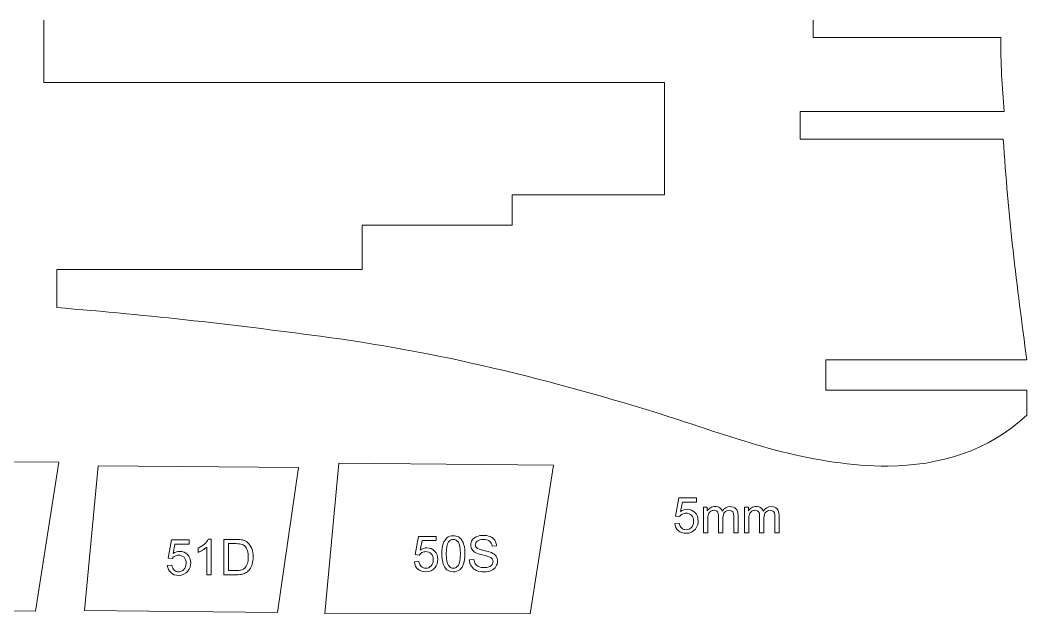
# Model space of a CAD drawing. Header units: millimetres. Extents: x -437 to 859, y -1313 to 762.
# Drawn here: x 63.9 to 236.8, y 54.7 to 156.7 of the extents above; entities that cross this region are included whole.
import ezdxf

# ---------------------------------------------------------------- set-up
doc = ezdxf.new("R2010")
doc.units = ezdxf.units.MM
doc.header["$MEASUREMENT"] = 0
doc.layers.add('Ebene 1', color=7, linetype='Continuous')

msp = doc.modelspace()

# ---------------------------------------------------------------- linework, layer by layer
at = {"layer": 'Ebene 1', "color": 250, "lineweight": 5}
for points, knots in [([(200.0985, 156.7182), (200.0985, 156.7182), (200.0985, 153.7084), (200.0985, 153.7084), (200.0985, 153.7084), (200.0985, 153.7084), (232.323, 153.7084), (232.323, 153.7084), (232.323, 153.7084), (232.3342, 149.4689), (232.5155, 145.2483), (232.9236, 141.0465), (232.9236, 141.0465), (232.9236, 141.0465), (197.904, 141.0465), (197.904, 141.0465), (197.904, 141.0465), (197.904, 141.0465), (197.904, 136.2585), (197.904, 136.2585), (197.904, 136.2585), (197.904, 136.2585), (232.7598, 136.2585), (232.7598, 136.2585), (232.7598, 136.2585), (233.5807, 123.3155), (235.0671, 110.9656), (236.8065, 98.3535), (236.8065, 98.3535), (236.8065, 98.3535), (202.293, 98.3535), (202.293, 98.3535), (202.293, 98.3535), (202.293, 98.3535), (202.293, 93.1665), (202.293, 93.1665), (202.293, 93.1665), (202.293, 93.1665), (236.8065, 93.1665), (236.8065, 93.1665), (236.8065, 93.1665), (236.8065, 93.1665), (236.8065, 88.8888), (236.8065, 88.8888), (236.8065, 88.8888), (230.2486, 82.6564), (221.7679, 80.2278), (212.9946, 80.0982), (212.9946, 80.0982), (200.0985, 80.2056), (189.2106, 83.9914), (177.0678, 88.0698), (177.0678, 88.0698), (156.9878, 94.4556), (137.075, 99.5038), (116.9532, 102.2112), (116.9532, 102.2112), (101.4186, 104.34), (86.302, 106.0508), (70.224, 107.3436), (70.224, 107.3436), (70.224, 107.3436), (70.2239, 113.9145), (70.2239, 113.9145), (70.2239, 113.9145), (70.2239, 113.9145), (122.6925, 113.9145), (122.6925, 113.9145), (122.6925, 113.9145), (122.6925, 113.9145), (122.6925, 121.4955), (122.6925, 121.4955), (122.6925, 121.4955), (122.6925, 121.4955), (148.4279, 121.4955), (148.4279, 121.4955), (148.4279, 121.4955), (148.4279, 121.4955), (148.4279, 126.6825), (148.4279, 126.6825), (148.4279, 126.6825), (148.4279, 126.6825), (174.5624, 126.6825), (174.5624, 126.6825), (174.5624, 126.6825), (174.5624, 126.6825), (174.5625, 146.034), (174.5625, 146.034), (174.5625, 146.034), (174.5625, 146.034), (68.0295, 146.034), (68.0295, 146.034), (68.0295, 146.034), (68.0295, 146.034), (68.0295, 156.7182), (68.0295, 156.7182)], [0, 0, 0, 0, 0.04166667, 0.04166667, 0.04166667, 0.04166667, 0.08333333, 0.08333333, 0.08333333, 0.08333333, 0.125, 0.125, 0.125, 0.125, 0.16666667, 0.16666667, 0.16666667, 0.16666667, 0.20833333, 0.20833333, 0.20833333, 0.20833333, 0.25, 0.25, 0.25, 0.25, 0.29166667, 0.29166667, 0.29166667, 0.29166667, 0.33333333, 0.33333333, 0.33333333, 0.33333333, 0.375, 0.375, 0.375, 0.375, 0.41666667, 0.41666667, 0.41666667, 0.41666667, 0.45833333, 0.45833333, 0.45833333, 0.45833333, 0.5, 0.5, 0.5, 0.5, 0.54166667, 0.54166667, 0.54166667, 0.54166667, 0.58333333, 0.58333333, 0.58333333, 0.58333333, 0.625, 0.625, 0.625, 0.625, 0.66666667, 0.66666667, 0.66666667, 0.66666667, 0.70833333, 0.70833333, 0.70833333, 0.70833333, 0.75, 0.75, 0.75, 0.75, 0.79166667, 0.79166667, 0.79166667, 0.79166667, 0.83333333, 0.83333333, 0.83333333, 0.83333333, 0.875, 0.875, 0.875, 0.875, 0.91666667, 0.91666667, 0.91666667, 0.91666667, 0.95833333, 0.95833333, 0.95833333, 0.95833333, 1, 1, 1, 1]), ([(31.9365, 81.0115), (31.9365, 81.0115), (70.5925, 80.785), (70.5925, 80.785), (70.5925, 80.785), (70.5925, 80.785), (66.591, 55.1905), (66.591, 55.1905), (66.591, 55.1905), (66.591, 55.1905), (28.841, 55.568), (28.841, 55.568), (28.841, 55.568), (28.841, 55.568), (31.9365, 81.0115), (31.9365, 81.0115)], [0, 0, 0, 0, 0.25, 0.25, 0.25, 0.25, 0.5, 0.5, 0.5, 0.5, 0.75, 0.75, 0.75, 0.75, 1, 1, 1, 1]), ([(77.312, 80.181), (77.312, 80.181), (111.74, 79.879), (111.74, 79.879), (111.74, 79.879), (111.74, 79.879), (108.116, 54.964), (108.116, 54.964), (108.116, 54.964), (108.116, 54.964), (74.9715, 55.3415), (74.9715, 55.3415), (74.9715, 55.3415), (74.9715, 55.3415), (77.312, 80.181), (77.312, 80.181)], [0, 0, 0, 0, 0.25, 0.25, 0.25, 0.25, 0.5, 0.5, 0.5, 0.5, 0.75, 0.75, 0.75, 0.75, 1, 1, 1, 1]), ([(118.686, 80.634), (118.686, 80.634), (155.53, 80.2565), (155.53, 80.2565), (155.53, 80.2565), (155.53, 80.2565), (151.5285, 54.7375), (151.5285, 54.7375), (151.5285, 54.7375), (151.5285, 54.7375), (116.27, 54.813), (116.27, 54.813), (116.27, 54.813), (116.27, 54.813), (118.686, 80.634), (118.686, 80.634)], [0, 0, 0, 0, 0.25, 0.25, 0.25, 0.25, 0.5, 0.5, 0.5, 0.5, 0.75, 0.75, 0.75, 0.75, 1, 1, 1, 1]), ([(176.3482, 70.2635), (176.3482, 70.2635), (177.1299, 70.3298), (177.1299, 70.3298), (177.1299, 70.3298), (177.1878, 69.9488), (177.3218, 69.6638), (177.5321, 69.4719), (177.5321, 69.4719), (177.7438, 69.28), (177.9978, 69.184), (178.2955, 69.184), (178.2955, 69.184), (178.6539, 69.184), (178.9573, 69.3195), (179.2043, 69.589), (179.2043, 69.589), (179.4526, 69.8599), (179.5768, 70.2184), (179.5768, 70.6643), (179.5768, 70.6643), (179.5768, 71.089), (179.4583, 71.4234), (179.2198, 71.669), (179.2198, 71.669), (178.9813, 71.9145), (178.6695, 72.0373), (178.2828, 72.0373), (178.2828, 72.0373), (178.0429, 72.0373), (177.827, 71.9822), (177.6337, 71.8736), (177.6337, 71.8736), (177.4404, 71.7649), (177.2894, 71.6238), (177.1793, 71.4503), (177.1793, 71.4503), (177.1793, 71.4503), (176.4808, 71.5406), (176.4808, 71.5406), (176.4808, 71.5406), (176.4808, 71.5406), (177.0678, 74.6535), (177.0678, 74.6535), (177.0678, 74.6535), (177.0678, 74.6535), (180.082, 74.6535), (180.082, 74.6535), (180.082, 74.6535), (180.082, 74.6535), (180.082, 73.9423), (180.082, 73.9423), (180.082, 73.9423), (180.082, 73.9423), (177.6633, 73.9423), (177.6633, 73.9423), (177.6633, 73.9423), (177.6633, 73.9423), (177.3359, 72.3139), (177.3359, 72.3139), (177.3359, 72.3139), (177.7, 72.5679), (178.0824, 72.6949), (178.4818, 72.6949), (178.4818, 72.6949), (179.0109, 72.6949), (179.4569, 72.5114), (179.8209, 72.1445), (179.8209, 72.1445), (180.185, 71.7776), (180.367, 71.3063), (180.367, 70.7306), (180.367, 70.7306), (180.367, 70.1817), (180.2062, 69.7075), (179.8872, 69.3082), (179.8872, 69.3082), (179.4978, 68.8185), (178.9672, 68.573), (178.2955, 68.573), (178.2955, 68.573), (177.7438, 68.573), (177.2936, 68.7268), (176.9451, 69.0358), (176.9451, 69.0358), (176.5965, 69.3449), (176.3976, 69.7541), (176.3482, 70.2635)], [0, 0, 0, 0, 0.04545455, 0.04545455, 0.04545455, 0.04545455, 0.09090909, 0.09090909, 0.09090909, 0.09090909, 0.13636364, 0.13636364, 0.13636364, 0.13636364, 0.18181818, 0.18181818, 0.18181818, 0.18181818, 0.22727273, 0.22727273, 0.22727273, 0.22727273, 0.27272727, 0.27272727, 0.27272727, 0.27272727, 0.31818182, 0.31818182, 0.31818182, 0.31818182, 0.36363636, 0.36363636, 0.36363636, 0.36363636, 0.40909091, 0.40909091, 0.40909091, 0.40909091, 0.45454545, 0.45454545, 0.45454545, 0.45454545, 0.5, 0.5, 0.5, 0.5, 0.54545455, 0.54545455, 0.54545455, 0.54545455, 0.59090909, 0.59090909, 0.59090909, 0.59090909, 0.63636364, 0.63636364, 0.63636364, 0.63636364, 0.68181818, 0.68181818, 0.68181818, 0.68181818, 0.72727273, 0.72727273, 0.72727273, 0.72727273, 0.77272727, 0.77272727, 0.77272727, 0.77272727, 0.81818182, 0.81818182, 0.81818182, 0.81818182, 0.86363636, 0.86363636, 0.86363636, 0.86363636, 0.90909091, 0.90909091, 0.90909091, 0.90909091, 0.95454545, 0.95454545, 0.95454545, 0.95454545, 1, 1, 1, 1]), ([(181.2645, 68.676), (181.2645, 68.676), (181.2645, 73.066), (181.2645, 73.066), (181.2645, 73.066), (181.2645, 73.066), (181.9291, 73.066), (181.9291, 73.066), (181.9291, 73.066), (181.9291, 73.066), (181.9291, 72.4507), (181.9291, 72.4507), (181.9291, 72.4507), (182.0674, 72.6652), (182.2509, 72.8388), (182.4795, 72.9686), (182.4795, 72.9686), (182.7081, 73.0999), (182.9691, 73.1662), (183.2612, 73.1662), (183.2612, 73.1662), (183.5858, 73.1662), (183.8525, 73.0984), (184.0599, 72.963), (184.0599, 72.963), (184.2688, 72.8275), (184.4155, 72.6398), (184.5002, 72.3971), (184.5002, 72.3971), (184.8487, 72.9094), (185.3003, 73.1662), (185.8563, 73.1662), (185.8563, 73.1662), (186.2923, 73.1662), (186.6267, 73.0448), (186.861, 72.8035), (186.861, 72.8035), (187.0952, 72.5622), (187.2124, 72.1911), (187.2124, 71.6901), (187.2124, 71.6901), (187.2124, 71.6901), (187.2124, 68.676), (187.2124, 68.676), (187.2124, 68.676), (187.2124, 68.676), (186.4729, 68.676), (186.4729, 68.676), (186.4729, 68.676), (186.4729, 68.676), (186.4729, 71.4418), (186.4729, 71.4418), (186.4729, 71.4418), (186.4729, 71.7395), (186.4489, 71.954), (186.401, 72.0853), (186.401, 72.0853), (186.3516, 72.2151), (186.2641, 72.3209), (186.1385, 72.4013), (186.1385, 72.4013), (186.0115, 72.4804), (185.8619, 72.5213), (185.6912, 72.5213), (185.6912, 72.5213), (185.3821, 72.5213), (185.1267, 72.4183), (184.9221, 72.2123), (184.9221, 72.2123), (184.7189, 72.0076), (184.6159, 71.6789), (184.6159, 71.2273), (184.6159, 71.2273), (184.6159, 71.2273), (184.6159, 68.676), (184.6159, 68.676), (184.6159, 68.676), (184.6159, 68.676), (183.8722, 68.676), (183.8722, 68.676), (183.8722, 68.676), (183.8722, 68.676), (183.8722, 71.5279), (183.8722, 71.5279), (183.8722, 71.5279), (183.8722, 71.8595), (183.8116, 72.1078), (183.6902, 72.2729), (183.6902, 72.2729), (183.5689, 72.438), (183.3713, 72.5213), (183.0947, 72.5213), (183.0947, 72.5213), (182.8859, 72.5213), (182.6926, 72.4663), (182.5148, 72.3548), (182.5148, 72.3548), (182.337, 72.2447), (182.2071, 72.0838), (182.1281, 71.8722), (182.1281, 71.8722), (182.0477, 71.6591), (182.0082, 71.3529), (182.0082, 70.9535), (182.0082, 70.9535), (182.0082, 70.9535), (182.0082, 68.676), (182.0082, 68.676), (182.0082, 68.676), (182.0082, 68.676), (181.2645, 68.676), (181.2645, 68.676)], [0, 0, 0, 0, 0.03571429, 0.03571429, 0.03571429, 0.03571429, 0.07142857, 0.07142857, 0.07142857, 0.07142857, 0.10714286, 0.10714286, 0.10714286, 0.10714286, 0.14285714, 0.14285714, 0.14285714, 0.14285714, 0.17857143, 0.17857143, 0.17857143, 0.17857143, 0.21428571, 0.21428571, 0.21428571, 0.21428571, 0.25, 0.25, 0.25, 0.25, 0.28571429, 0.28571429, 0.28571429, 0.28571429, 0.32142857, 0.32142857, 0.32142857, 0.32142857, 0.35714286, 0.35714286, 0.35714286, 0.35714286, 0.39285714, 0.39285714, 0.39285714, 0.39285714, 0.42857143, 0.42857143, 0.42857143, 0.42857143, 0.46428571, 0.46428571, 0.46428571, 0.46428571, 0.5, 0.5, 0.5, 0.5, 0.53571429, 0.53571429, 0.53571429, 0.53571429, 0.57142857, 0.57142857, 0.57142857, 0.57142857, 0.60714286, 0.60714286, 0.60714286, 0.60714286, 0.64285714, 0.64285714, 0.64285714, 0.64285714, 0.67857143, 0.67857143, 0.67857143, 0.67857143, 0.71428571, 0.71428571, 0.71428571, 0.71428571, 0.75, 0.75, 0.75, 0.75, 0.78571429, 0.78571429, 0.78571429, 0.78571429, 0.82142857, 0.82142857, 0.82142857, 0.82142857, 0.85714286, 0.85714286, 0.85714286, 0.85714286, 0.89285714, 0.89285714, 0.89285714, 0.89285714, 0.92857143, 0.92857143, 0.92857143, 0.92857143, 0.96428571, 0.96428571, 0.96428571, 0.96428571, 1, 1, 1, 1]), ([(188.3173, 68.676), (188.3173, 68.676), (188.3173, 73.066), (188.3173, 73.066), (188.3173, 73.066), (188.3173, 73.066), (188.9819, 73.066), (188.9819, 73.066), (188.9819, 73.066), (188.9819, 73.066), (188.9819, 72.4507), (188.9819, 72.4507), (188.9819, 72.4507), (189.1202, 72.6652), (189.3037, 72.8388), (189.5323, 72.9686), (189.5323, 72.9686), (189.7609, 73.0999), (190.0219, 73.1662), (190.314, 73.1662), (190.314, 73.1662), (190.6386, 73.1662), (190.9053, 73.0984), (191.1127, 72.963), (191.1127, 72.963), (191.3216, 72.8275), (191.4683, 72.6398), (191.553, 72.3971), (191.553, 72.3971), (191.9015, 72.9094), (192.3531, 73.1662), (192.9091, 73.1662), (192.9091, 73.1662), (193.3451, 73.1662), (193.6795, 73.0448), (193.9138, 72.8035), (193.9138, 72.8035), (194.148, 72.5622), (194.2652, 72.1911), (194.2652, 71.6901), (194.2652, 71.6901), (194.2652, 71.6901), (194.2652, 68.676), (194.2652, 68.676), (194.2652, 68.676), (194.2652, 68.676), (193.5257, 68.676), (193.5257, 68.676), (193.5257, 68.676), (193.5257, 68.676), (193.5257, 71.4418), (193.5257, 71.4418), (193.5257, 71.4418), (193.5257, 71.7395), (193.5017, 71.954), (193.4538, 72.0853), (193.4538, 72.0853), (193.4044, 72.2151), (193.3169, 72.3209), (193.1913, 72.4013), (193.1913, 72.4013), (193.0643, 72.4804), (192.9147, 72.5213), (192.744, 72.5213), (192.744, 72.5213), (192.4349, 72.5213), (192.1795, 72.4183), (191.9749, 72.2123), (191.9749, 72.2123), (191.7717, 72.0076), (191.6687, 71.6789), (191.6687, 71.2273), (191.6687, 71.2273), (191.6687, 71.2273), (191.6687, 68.676), (191.6687, 68.676), (191.6687, 68.676), (191.6687, 68.676), (190.925, 68.676), (190.925, 68.676), (190.925, 68.676), (190.925, 68.676), (190.925, 71.5279), (190.925, 71.5279), (190.925, 71.5279), (190.925, 71.8595), (190.8644, 72.1078), (190.743, 72.2729), (190.743, 72.2729), (190.6217, 72.438), (190.4241, 72.5213), (190.1475, 72.5213), (190.1475, 72.5213), (189.9387, 72.5213), (189.7454, 72.4663), (189.5676, 72.3548), (189.5676, 72.3548), (189.3898, 72.2447), (189.2599, 72.0838), (189.1809, 71.8722), (189.1809, 71.8722), (189.1005, 71.6591), (189.061, 71.3529), (189.061, 70.9535), (189.061, 70.9535), (189.061, 70.9535), (189.061, 68.676), (189.061, 68.676), (189.061, 68.676), (189.061, 68.676), (188.3173, 68.676), (188.3173, 68.676)], [0, 0, 0, 0, 0.03571429, 0.03571429, 0.03571429, 0.03571429, 0.07142857, 0.07142857, 0.07142857, 0.07142857, 0.10714286, 0.10714286, 0.10714286, 0.10714286, 0.14285714, 0.14285714, 0.14285714, 0.14285714, 0.17857143, 0.17857143, 0.17857143, 0.17857143, 0.21428571, 0.21428571, 0.21428571, 0.21428571, 0.25, 0.25, 0.25, 0.25, 0.28571429, 0.28571429, 0.28571429, 0.28571429, 0.32142857, 0.32142857, 0.32142857, 0.32142857, 0.35714286, 0.35714286, 0.35714286, 0.35714286, 0.39285714, 0.39285714, 0.39285714, 0.39285714, 0.42857143, 0.42857143, 0.42857143, 0.42857143, 0.46428571, 0.46428571, 0.46428571, 0.46428571, 0.5, 0.5, 0.5, 0.5, 0.53571429, 0.53571429, 0.53571429, 0.53571429, 0.57142857, 0.57142857, 0.57142857, 0.57142857, 0.60714286, 0.60714286, 0.60714286, 0.60714286, 0.64285714, 0.64285714, 0.64285714, 0.64285714, 0.67857143, 0.67857143, 0.67857143, 0.67857143, 0.71428571, 0.71428571, 0.71428571, 0.71428571, 0.75, 0.75, 0.75, 0.75, 0.78571429, 0.78571429, 0.78571429, 0.78571429, 0.82142857, 0.82142857, 0.82142857, 0.82142857, 0.85714286, 0.85714286, 0.85714286, 0.85714286, 0.89285714, 0.89285714, 0.89285714, 0.89285714, 0.92857143, 0.92857143, 0.92857143, 0.92857143, 0.96428571, 0.96428571, 0.96428571, 0.96428571, 1, 1, 1, 1]), ([(89.2149, 63.0445), (89.2149, 63.0445), (89.9966, 63.1108), (89.9966, 63.1108), (89.9966, 63.1108), (90.0545, 62.7298), (90.1885, 62.4448), (90.3988, 62.2529), (90.3988, 62.2529), (90.6105, 62.061), (90.8645, 61.965), (91.1622, 61.965), (91.1622, 61.965), (91.5206, 61.965), (91.824, 62.1005), (92.071, 62.37), (92.071, 62.37), (92.3193, 62.6409), (92.4435, 62.9994), (92.4435, 63.4453), (92.4435, 63.4453), (92.4435, 63.87), (92.325, 64.2044), (92.0865, 64.45), (92.0865, 64.45), (91.848, 64.6955), (91.5362, 64.8183), (91.1495, 64.8183), (91.1495, 64.8183), (90.9096, 64.8183), (90.6937, 64.7632), (90.5004, 64.6546), (90.5004, 64.6546), (90.3071, 64.5459), (90.1561, 64.4048), (90.046, 64.2313), (90.046, 64.2313), (90.046, 64.2313), (89.3475, 64.3216), (89.3475, 64.3216), (89.3475, 64.3216), (89.3475, 64.3216), (89.9345, 67.4345), (89.9345, 67.4345), (89.9345, 67.4345), (89.9345, 67.4345), (92.9487, 67.4345), (92.9487, 67.4345), (92.9487, 67.4345), (92.9487, 67.4345), (92.9487, 66.7233), (92.9487, 66.7233), (92.9487, 66.7233), (92.9487, 66.7233), (90.53, 66.7233), (90.53, 66.7233), (90.53, 66.7233), (90.53, 66.7233), (90.2026, 65.0949), (90.2026, 65.0949), (90.2026, 65.0949), (90.5667, 65.3489), (90.9491, 65.4759), (91.3485, 65.4759), (91.3485, 65.4759), (91.8776, 65.4759), (92.3236, 65.2924), (92.6876, 64.9255), (92.6876, 64.9255), (93.0517, 64.5586), (93.2337, 64.0873), (93.2337, 63.5116), (93.2337, 63.5116), (93.2337, 62.9627), (93.0729, 62.4885), (92.7539, 62.0892), (92.7539, 62.0892), (92.3645, 61.5995), (91.8339, 61.354), (91.1622, 61.354), (91.1622, 61.354), (90.6105, 61.354), (90.1603, 61.5078), (89.8118, 61.8168), (89.8118, 61.8168), (89.4632, 62.1259), (89.2643, 62.5351), (89.2149, 63.0445)], [0, 0, 0, 0, 0.04545455, 0.04545455, 0.04545455, 0.04545455, 0.09090909, 0.09090909, 0.09090909, 0.09090909, 0.13636364, 0.13636364, 0.13636364, 0.13636364, 0.18181818, 0.18181818, 0.18181818, 0.18181818, 0.22727273, 0.22727273, 0.22727273, 0.22727273, 0.27272727, 0.27272727, 0.27272727, 0.27272727, 0.31818182, 0.31818182, 0.31818182, 0.31818182, 0.36363636, 0.36363636, 0.36363636, 0.36363636, 0.40909091, 0.40909091, 0.40909091, 0.40909091, 0.45454545, 0.45454545, 0.45454545, 0.45454545, 0.5, 0.5, 0.5, 0.5, 0.54545455, 0.54545455, 0.54545455, 0.54545455, 0.59090909, 0.59090909, 0.59090909, 0.59090909, 0.63636364, 0.63636364, 0.63636364, 0.63636364, 0.68181818, 0.68181818, 0.68181818, 0.68181818, 0.72727273, 0.72727273, 0.72727273, 0.72727273, 0.77272727, 0.77272727, 0.77272727, 0.77272727, 0.81818182, 0.81818182, 0.81818182, 0.81818182, 0.86363636, 0.86363636, 0.86363636, 0.86363636, 0.90909091, 0.90909091, 0.90909091, 0.90909091, 0.95454545, 0.95454545, 0.95454545, 0.95454545, 1, 1, 1, 1]), ([(96.7262, 61.457), (96.7262, 61.457), (95.9826, 61.457), (95.9826, 61.457), (95.9826, 61.457), (95.9826, 61.457), (95.9826, 66.1984), (95.9826, 66.1984), (95.9826, 66.1984), (95.8034, 66.0276), (95.5691, 65.8569), (95.2784, 65.6861), (95.2784, 65.6861), (94.9863, 65.5154), (94.7253, 65.387), (94.4939, 65.3023), (94.4939, 65.3023), (94.4939, 65.3023), (94.4939, 66.0206), (94.4939, 66.0206), (94.4939, 66.0206), (94.9101, 66.2167), (95.2742, 66.4538), (95.5861, 66.7318), (95.5861, 66.7318), (95.8965, 67.0112), (96.1181, 67.2807), (96.2479, 67.5431), (96.2479, 67.5431), (96.2479, 67.5431), (96.7262, 67.5431), (96.7262, 67.5431), (96.7262, 67.5431), (96.7262, 67.5431), (96.7262, 61.457), (96.7262, 61.457)], [0, 0, 0, 0, 0.11111111, 0.11111111, 0.11111111, 0.11111111, 0.22222222, 0.22222222, 0.22222222, 0.22222222, 0.33333333, 0.33333333, 0.33333333, 0.33333333, 0.44444444, 0.44444444, 0.44444444, 0.44444444, 0.55555556, 0.55555556, 0.55555556, 0.55555556, 0.66666667, 0.66666667, 0.66666667, 0.66666667, 0.77777778, 0.77777778, 0.77777778, 0.77777778, 0.88888889, 0.88888889, 0.88888889, 0.88888889, 1, 1, 1, 1]), ([(98.9346, 61.457), (98.9346, 61.457), (98.9346, 67.5177), (98.9346, 67.5177), (98.9346, 67.5177), (98.9346, 67.5177), (101.0217, 67.5177), (101.0217, 67.5177), (101.0217, 67.5177), (101.493, 67.5177), (101.8528, 67.4881), (102.1012, 67.4303), (102.1012, 67.4303), (102.4483, 67.3512), (102.7447, 67.2059), (102.9902, 66.997), (102.9902, 66.997), (103.3091, 66.7261), (103.549, 66.3818), (103.707, 65.9613), (103.707, 65.9613), (103.8665, 65.5408), (103.9455, 65.061), (103.9455, 64.5205), (103.9455, 64.5205), (103.9455, 64.0605), (103.8919, 63.6527), (103.7832, 63.2971), (103.7832, 63.2971), (103.676, 62.9415), (103.5391, 62.6466), (103.3698, 62.4137), (103.3698, 62.4137), (103.2019, 62.1809), (103.0184, 61.9975), (102.818, 61.8648), (102.818, 61.8648), (102.6191, 61.7308), (102.3778, 61.6292), (102.0955, 61.56), (102.0955, 61.56), (101.8119, 61.4909), (101.4874, 61.457), (101.1219, 61.457), (101.1219, 61.457), (101.1219, 61.457), (98.9346, 61.457), (98.9346, 61.457)], [0, 0, 0, 0, 0.08333333, 0.08333333, 0.08333333, 0.08333333, 0.16666667, 0.16666667, 0.16666667, 0.16666667, 0.25, 0.25, 0.25, 0.25, 0.33333333, 0.33333333, 0.33333333, 0.33333333, 0.41666667, 0.41666667, 0.41666667, 0.41666667, 0.5, 0.5, 0.5, 0.5, 0.58333333, 0.58333333, 0.58333333, 0.58333333, 0.66666667, 0.66666667, 0.66666667, 0.66666667, 0.75, 0.75, 0.75, 0.75, 0.83333333, 0.83333333, 0.83333333, 0.83333333, 0.91666667, 0.91666667, 0.91666667, 0.91666667, 1, 1, 1, 1]), ([(131.6459, 63.6485), (131.6459, 63.6485), (132.4276, 63.7148), (132.4276, 63.7148), (132.4276, 63.7148), (132.4855, 63.3338), (132.6195, 63.0488), (132.8298, 62.8569), (132.8298, 62.8569), (133.0415, 62.665), (133.2955, 62.569), (133.5932, 62.569), (133.5932, 62.569), (133.9516, 62.569), (134.255, 62.7045), (134.502, 62.974), (134.502, 62.974), (134.7503, 63.2449), (134.8745, 63.6034), (134.8745, 64.0493), (134.8745, 64.0493), (134.8745, 64.474), (134.756, 64.8084), (134.5175, 65.054), (134.5175, 65.054), (134.279, 65.2995), (133.9672, 65.4223), (133.5805, 65.4223), (133.5805, 65.4223), (133.3406, 65.4223), (133.1247, 65.3672), (132.9314, 65.2586), (132.9314, 65.2586), (132.7381, 65.1499), (132.5871, 65.0088), (132.477, 64.8353), (132.477, 64.8353), (132.477, 64.8353), (131.7785, 64.9256), (131.7785, 64.9256), (131.7785, 64.9256), (131.7785, 64.9256), (132.3655, 68.0385), (132.3655, 68.0385), (132.3655, 68.0385), (132.3655, 68.0385), (135.3797, 68.0385), (135.3797, 68.0385), (135.3797, 68.0385), (135.3797, 68.0385), (135.3797, 67.3273), (135.3797, 67.3273), (135.3797, 67.3273), (135.3797, 67.3273), (132.961, 67.3273), (132.961, 67.3273), (132.961, 67.3273), (132.961, 67.3273), (132.6336, 65.6989), (132.6336, 65.6989), (132.6336, 65.6989), (132.9977, 65.9529), (133.3801, 66.0799), (133.7795, 66.0799), (133.7795, 66.0799), (134.3086, 66.0799), (134.7546, 65.8964), (135.1186, 65.5295), (135.1186, 65.5295), (135.4827, 65.1626), (135.6647, 64.6913), (135.6647, 64.1156), (135.6647, 64.1156), (135.6647, 63.5667), (135.5039, 63.0925), (135.1849, 62.6932), (135.1849, 62.6932), (134.7955, 62.2035), (134.2649, 61.958), (133.5932, 61.958), (133.5932, 61.958), (133.0415, 61.958), (132.5913, 62.1118), (132.2428, 62.4208), (132.2428, 62.4208), (131.8942, 62.7299), (131.6953, 63.1391), (131.6459, 63.6485)], [0, 0, 0, 0, 0.04545455, 0.04545455, 0.04545455, 0.04545455, 0.09090909, 0.09090909, 0.09090909, 0.09090909, 0.13636364, 0.13636364, 0.13636364, 0.13636364, 0.18181818, 0.18181818, 0.18181818, 0.18181818, 0.22727273, 0.22727273, 0.22727273, 0.22727273, 0.27272727, 0.27272727, 0.27272727, 0.27272727, 0.31818182, 0.31818182, 0.31818182, 0.31818182, 0.36363636, 0.36363636, 0.36363636, 0.36363636, 0.40909091, 0.40909091, 0.40909091, 0.40909091, 0.45454545, 0.45454545, 0.45454545, 0.45454545, 0.5, 0.5, 0.5, 0.5, 0.54545455, 0.54545455, 0.54545455, 0.54545455, 0.59090909, 0.59090909, 0.59090909, 0.59090909, 0.63636364, 0.63636364, 0.63636364, 0.63636364, 0.68181818, 0.68181818, 0.68181818, 0.68181818, 0.72727273, 0.72727273, 0.72727273, 0.72727273, 0.77272727, 0.77272727, 0.77272727, 0.77272727, 0.81818182, 0.81818182, 0.81818182, 0.81818182, 0.86363636, 0.86363636, 0.86363636, 0.86363636, 0.90909091, 0.90909091, 0.90909091, 0.90909091, 0.95454545, 0.95454545, 0.95454545, 0.95454545, 1, 1, 1, 1]), ([(136.3548, 65.0497), (136.3548, 65.7666), (136.4281, 66.3437), (136.5763, 66.7798), (136.5763, 66.7798), (136.7231, 67.2172), (136.9432, 67.5545), (137.2339, 67.7915), (137.2339, 67.7915), (137.5246, 68.0286), (137.8901, 68.1471), (138.3303, 68.1471), (138.3303, 68.1471), (138.6563, 68.1471), (138.9413, 68.0808), (139.1869, 67.9496), (139.1869, 67.9496), (139.4324, 67.8198), (139.6342, 67.6307), (139.7951, 67.3837), (139.7951, 67.3837), (139.9545, 67.1368), (140.0801, 66.8362), (140.1704, 66.482), (140.1704, 66.482), (140.2622, 66.1278), (140.3073, 65.6509), (140.3073, 65.0497), (140.3073, 65.0497), (140.3073, 64.3385), (140.2339, 63.7656), (140.0886, 63.3282), (140.0886, 63.3282), (139.9418, 62.8907), (139.7231, 62.5535), (139.4324, 62.315), (139.4324, 62.315), (139.1417, 62.0765), (138.7748, 61.958), (138.3303, 61.958), (138.3303, 61.958), (137.7461, 61.958), (137.2875, 62.1668), (136.9545, 62.5859), (136.9545, 62.5859), (136.5551, 63.0897), (136.3548, 63.9124), (136.3548, 65.0497)], [0, 0, 0, 0, 0.08333333, 0.08333333, 0.08333333, 0.08333333, 0.16666667, 0.16666667, 0.16666667, 0.16666667, 0.25, 0.25, 0.25, 0.25, 0.33333333, 0.33333333, 0.33333333, 0.33333333, 0.41666667, 0.41666667, 0.41666667, 0.41666667, 0.5, 0.5, 0.5, 0.5, 0.58333333, 0.58333333, 0.58333333, 0.58333333, 0.66666667, 0.66666667, 0.66666667, 0.66666667, 0.75, 0.75, 0.75, 0.75, 0.83333333, 0.83333333, 0.83333333, 0.83333333, 0.91666667, 0.91666667, 0.91666667, 0.91666667, 1, 1, 1, 1]), ([(137.1196, 65.0497), (137.1196, 64.0549), (137.2367, 63.3931), (137.4696, 63.0629), (137.4696, 63.0629), (137.7024, 62.7341), (137.9888, 62.569), (138.3303, 62.569), (138.3303, 62.569), (138.6732, 62.569), (138.9597, 62.7355), (139.1925, 63.0657), (139.1925, 63.0657), (139.4254, 63.3959), (139.5425, 64.0577), (139.5425, 65.0497), (139.5425, 65.0497), (139.5425, 66.0474), (139.4254, 66.7106), (139.1925, 67.038), (139.1925, 67.038), (138.9597, 67.3668), (138.6704, 67.5305), (138.3233, 67.5305), (138.3233, 67.5305), (137.9804, 67.5305), (137.708, 67.3851), (137.5034, 67.0959), (137.5034, 67.0959), (137.248, 66.7276), (137.1196, 66.0446), (137.1196, 65.0497)], [0, 0, 0, 0, 0.125, 0.125, 0.125, 0.125, 0.25, 0.25, 0.25, 0.25, 0.375, 0.375, 0.375, 0.375, 0.5, 0.5, 0.5, 0.5, 0.625, 0.625, 0.625, 0.625, 0.75, 0.75, 0.75, 0.75, 0.875, 0.875, 0.875, 0.875, 1, 1, 1, 1]), ([(141.0933, 64.0083), (141.0933, 64.0083), (141.8497, 64.0747), (141.8497, 64.0747), (141.8497, 64.0747), (141.8849, 63.7713), (141.9682, 63.5229), (142.0994, 63.3282), (142.0994, 63.3282), (142.2307, 63.1334), (142.4339, 62.9768), (142.709, 62.8569), (142.709, 62.8569), (142.9842, 62.7369), (143.2946, 62.6777), (143.639, 62.6777), (143.639, 62.6777), (143.9452, 62.6777), (144.2147, 62.7228), (144.4489, 62.8131), (144.4489, 62.8131), (144.6832, 62.9048), (144.8582, 63.029), (144.9725, 63.1871), (144.9725, 63.1871), (145.0868, 63.3465), (145.1446, 63.5187), (145.1446, 63.7064), (145.1446, 63.7064), (145.1446, 63.8969), (145.0896, 64.062), (144.9781, 64.2045), (144.9781, 64.2045), (144.868, 64.347), (144.686, 64.4655), (144.4334, 64.5615), (144.4334, 64.5615), (144.2697, 64.625), (143.9113, 64.7238), (143.3539, 64.8578), (143.3539, 64.8578), (142.7979, 64.9919), (142.4071, 65.1175), (142.1841, 65.236), (142.1841, 65.236), (141.8948, 65.387), (141.6789, 65.5761), (141.5364, 65.8005), (141.5364, 65.8005), (141.3953, 66.0248), (141.3247, 66.276), (141.3247, 66.5554), (141.3247, 66.5554), (141.3247, 66.8602), (141.4108, 67.1467), (141.5844, 67.412), (141.5844, 67.412), (141.7579, 67.6787), (142.0119, 67.8804), (142.345, 68.0187), (142.345, 68.0187), (142.6794, 68.1556), (143.0491, 68.2248), (143.4569, 68.2248), (143.4569, 68.2248), (143.9071, 68.2248), (144.3022, 68.1528), (144.6465, 68.0074), (144.6465, 68.0074), (144.9894, 67.8635), (145.2533, 67.6504), (145.4381, 67.3696), (145.4381, 67.3696), (145.6216, 67.0888), (145.7218, 66.7699), (145.7359, 66.4143), (145.7359, 66.4143), (145.7359, 66.4143), (144.9668, 66.3564), (144.9668, 66.3564), (144.9668, 66.3564), (144.9245, 66.7389), (144.7848, 67.0295), (144.5463, 67.2243), (144.5463, 67.2243), (144.3078, 67.4204), (143.9565, 67.5178), (143.4908, 67.5178), (143.4908, 67.5178), (143.0054, 67.5178), (142.6526, 67.4289), (142.4296, 67.2511), (142.4296, 67.2511), (142.2081, 67.0733), (142.0966, 66.8588), (142.0966, 66.609), (142.0966, 66.609), (142.0966, 66.3903), (142.1756, 66.2111), (142.3323, 66.0714), (142.3323, 66.0714), (142.4875, 65.9303), (142.8897, 65.7863), (143.5416, 65.6396), (143.5416, 65.6396), (144.1935, 65.4914), (144.6408, 65.363), (144.8836, 65.2529), (144.8836, 65.2529), (145.2363, 65.0893), (145.4974, 64.8832), (145.6653, 64.6349), (145.6653, 64.6349), (145.8332, 64.3851), (145.9165, 64.0972), (145.9165, 63.7727), (145.9165, 63.7727), (145.9165, 63.4495), (145.8248, 63.1461), (145.6399, 62.8611), (145.6399, 62.8611), (145.4551, 62.5761), (145.1898, 62.3545), (144.844, 62.1951), (144.844, 62.1951), (144.4983, 62.037), (144.1089, 61.958), (143.6771, 61.958), (143.6771, 61.958), (143.1281, 61.958), (142.6681, 62.037), (142.2984, 62.1979), (142.2984, 62.1979), (141.9273, 62.3573), (141.6366, 62.5972), (141.4249, 62.919), (141.4249, 62.919), (141.2147, 63.2393), (141.1032, 63.6034), (141.0933, 64.0083)], [0, 0, 0, 0, 0.02857143, 0.02857143, 0.02857143, 0.02857143, 0.05714286, 0.05714286, 0.05714286, 0.05714286, 0.08571429, 0.08571429, 0.08571429, 0.08571429, 0.11428571, 0.11428571, 0.11428571, 0.11428571, 0.14285714, 0.14285714, 0.14285714, 0.14285714, 0.17142857, 0.17142857, 0.17142857, 0.17142857, 0.2, 0.2, 0.2, 0.2, 0.22857143, 0.22857143, 0.22857143, 0.22857143, 0.25714286, 0.25714286, 0.25714286, 0.25714286, 0.28571429, 0.28571429, 0.28571429, 0.28571429, 0.31428571, 0.31428571, 0.31428571, 0.31428571, 0.34285714, 0.34285714, 0.34285714, 0.34285714, 0.37142857, 0.37142857, 0.37142857, 0.37142857, 0.4, 0.4, 0.4, 0.4, 0.42857143, 0.42857143, 0.42857143, 0.42857143, 0.45714286, 0.45714286, 0.45714286, 0.45714286, 0.48571429, 0.48571429, 0.48571429, 0.48571429, 0.51428571, 0.51428571, 0.51428571, 0.51428571, 0.54285714, 0.54285714, 0.54285714, 0.54285714, 0.57142857, 0.57142857, 0.57142857, 0.57142857, 0.6, 0.6, 0.6, 0.6, 0.62857143, 0.62857143, 0.62857143, 0.62857143, 0.65714286, 0.65714286, 0.65714286, 0.65714286, 0.68571429, 0.68571429, 0.68571429, 0.68571429, 0.71428571, 0.71428571, 0.71428571, 0.71428571, 0.74285714, 0.74285714, 0.74285714, 0.74285714, 0.77142857, 0.77142857, 0.77142857, 0.77142857, 0.8, 0.8, 0.8, 0.8, 0.82857143, 0.82857143, 0.82857143, 0.82857143, 0.85714286, 0.85714286, 0.85714286, 0.85714286, 0.88571429, 0.88571429, 0.88571429, 0.88571429, 0.91428571, 0.91428571, 0.91428571, 0.91428571, 0.94285714, 0.94285714, 0.94285714, 0.94285714, 0.97142857, 0.97142857, 0.97142857, 0.97142857, 1, 1, 1, 1]), ([(99.7362, 62.1724), (99.7362, 62.1724), (101.0302, 62.1724), (101.0302, 62.1724), (101.0302, 62.1724), (101.4295, 62.1724), (101.7442, 62.2091), (101.9714, 62.2839), (101.9714, 62.2839), (102.1986, 62.3587), (102.3792, 62.4631), (102.5147, 62.5986), (102.5147, 62.5986), (102.7052, 62.7877), (102.8533, 63.0445), (102.9592, 63.3648), (102.9592, 63.3648), (103.065, 63.6866), (103.1186, 64.0746), (103.1186, 64.5332), (103.1186, 64.5332), (103.1186, 65.1668), (103.0142, 65.6537), (102.8068, 65.9937), (102.8068, 65.9937), (102.5979, 66.3352), (102.3453, 66.5624), (102.0476, 66.6781), (102.0476, 66.6781), (101.8331, 66.7614), (101.4859, 66.8023), (101.0104, 66.8023), (101.0104, 66.8023), (101.0104, 66.8023), (99.7362, 66.8023), (99.7362, 66.8023), (99.7362, 66.8023), (99.7362, 66.8023), (99.7362, 62.1724), (99.7362, 62.1724)], [0, 0, 0, 0, 0.1, 0.1, 0.1, 0.1, 0.2, 0.2, 0.2, 0.2, 0.3, 0.3, 0.3, 0.3, 0.4, 0.4, 0.4, 0.4, 0.5, 0.5, 0.5, 0.5, 0.6, 0.6, 0.6, 0.6, 0.7, 0.7, 0.7, 0.7, 0.8, 0.8, 0.8, 0.8, 0.9, 0.9, 0.9, 0.9, 1, 1, 1, 1])]:
    msp.add_open_spline(points, degree=3, knots=knots, dxfattribs=at)

doc.saveas('drawing.dxf')
